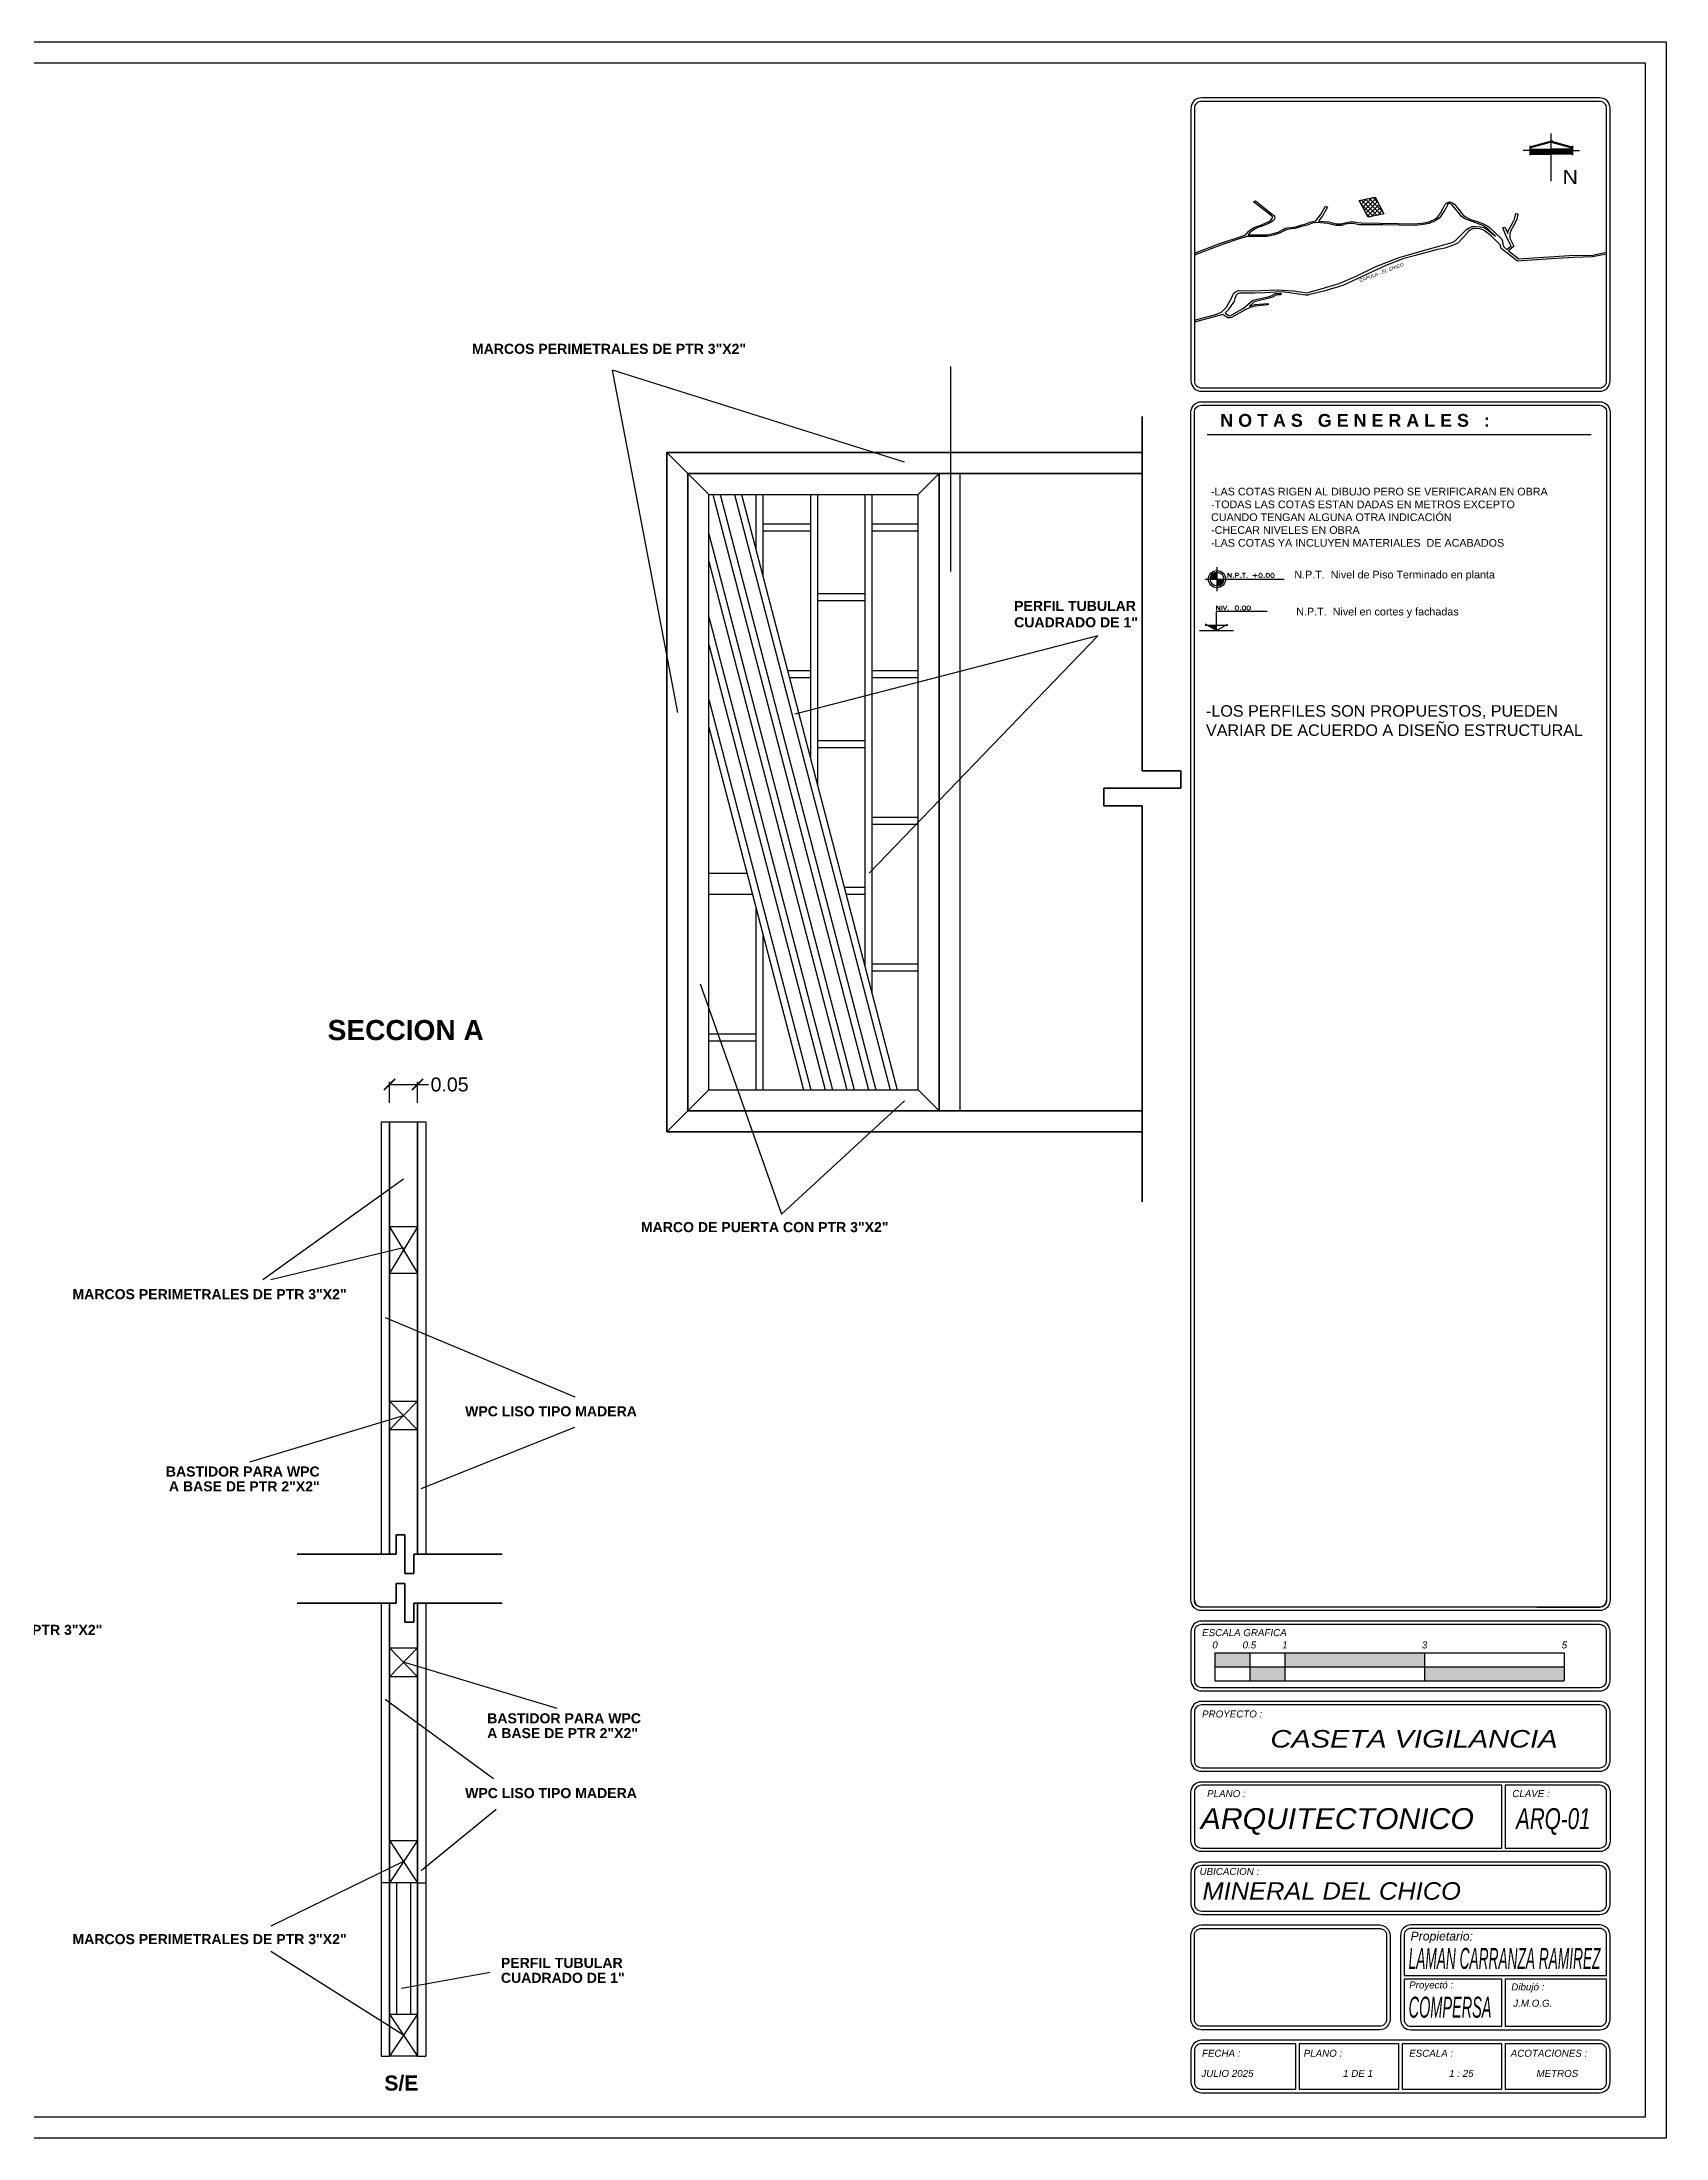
# Model space of a CAD drawing. Header units: millimetres. Extents: x 525387 to 527545, y 2235066 to 2235448.
# Drawn here: x 525717.01 to 525728.63, y 2235152 to 2235167 of the extents above; entities that cross this region are included whole.
import ezdxf
from ezdxf.enums import TextEntityAlignment as Align

# ---------------------------------------------------------------- set-up
doc = ezdxf.new("R2010")
doc.units = ezdxf.units.MM
for name, color, linetype in [('auxiliar', 6, 'Continuous'), ('COTAS', 2, 'Continuous'), ('pie de plano', 7, 'Continuous'), ('ventanas', 3, 'Continuous')]:
    doc.layers.add(name, color=color, linetype=linetype)
doc.layers.add('muro', color=5, linetype='Continuous', lineweight=35)
doc.styles.add('Archit', font='arial.ttf')
doc.styles.add('ARIAL', font='ariali.ttf')
doc.styles.get("Standard").update_dxf_attribs({"font": 'arial.ttf'})
doc.styles.add('SWIS721', font='swissko.ttf')
doc.styles.add('T2', font='ROMANS.SHX', dxfattribs={"width": 0.75, "height": 0.125})
doc.styles.add('TECHNIC', font='techb___.ttf')
doc.dimstyles.new('ISO-25', dxfattribs={"dimtxt": 0.04, "dimasz": 0.02, "dimexe": 0.02, "dimexo": 0.02, "dimgap": 0.02, "dimtad": 0, "dimtih": 1, "dimtoh": 1, "dimzin": 1, "dimdsep": 46, "dimtxsty": 'Standard', "dimcen": 0.02, "dimazin": 0, "dimtfac": 1, "dimtmove": 0, "dimatfit": 3, "dimfxl": 1, "dimarcsym": 0})

# ---------------------------------------------------------------- blocks, each defined once
blk = doc.blocks.new('75E')
h = blk.add_hatch()
h.set_pattern_fill('ANSI31', color=0, scale=0.02, style=0)
h.set_pattern_definition([(45, (0, 0), (-0.001767767, 0.001767767), [])])
h.paths.add_polyline_path([(0, 0.203, 0.41726), (-0.202, 0.003, 0.003635), (-0.202, 0), (0, 0)])
h.paths.add_polyline_path([(0, 0), (0, -0.197, 0.406931), (0.198, 0)])
at = {"color": 0}
for p, q in [((-0.352, -0.001), (1.959, 0)), ((0, -0.347), (0, 0.353))]:
    blk.add_line(p, q, dxfattribs=at)
for radius in [0.25, 0.2]:
    blk.add_circle((-0.002, 0.003), radius, dxfattribs=at)
at = {"color": 0, "style": 'T2', "width": 1.3}
blk.add_text('N.P.T.', height=0.125, dxfattribs=at).set_placement((0.29, 0.052))
blk.add_attdef('NIV.', (1.022, 0.052), '', height=0.125, dxfattribs=at)
blk = doc.blocks.new('76A')
at = {"color": 0}
for p, q in [((-0.3, 0), (0.301, 0)), ((-0.2, 0.094), (0.201, 0.094)), ((0.001, 0), (-0.19, 0.11)), ((0.889, 0.333), (0, 0.333)), ((0, 0), (0, 0.333)), ((0, 0), (0.191, 0.11))]:
    blk.add_line(p, q, dxfattribs=at)
blk.add_solid([(-0.162, 0.094), (0, 0.094), (0, 0)], dxfattribs=at)
at = {"color": 0, "style": 'T2', "width": 1.3}
blk.add_text('NIV.', height=0.075, dxfattribs=at).set_placement((-0.014, 0.359))
blk.add_attdef('NIVEL', (0.315, 0.359), '', height=0.075, dxfattribs=at)
blk = doc.blocks.new('_ArchTick')
at = {"color": 0, "linetype": 'ByBlock', "lineweight": 0, "const_width": 0.15}
blk.add_lwpolyline([(-0.5, -0.5), (0.5, 0.5)], dxfattribs=at)
blk = doc.blocks.new('*D280')
at = {"layer": 'COTAS', "color": 0, "linetype": 'Continuous', "lineweight": -2, "transparency": 16777216}
for p, q in [((525719.496, 2235159.41), (525719.496, 2235159.561)), ((525719.496, 2235159.541), (525719.696, 2235159.541)), ((525719.696, 2235159.41), (525719.696, 2235159.561)), ((525719.696, 2235159.541), (525719.776, 2235159.541))]:
    blk.add_line(p, q, dxfattribs=at)
at = {"layer": 'Defpoints', "color": 0, "linetype": 'Continuous', "transparency": 16777216}
for p in [(525719.696, 2235159.541), (525719.496, 2235159.39), (525719.696, 2235159.39)]:
    blk.add_point(p, dxfattribs=at)
at = {"layer": 'COTAS', "color": 0, "linetype": 'Continuous', "lineweight": -2, "transparency": 16777216, "xscale": 0.08, "yscale": 0.08, "zscale": 0.08, "rotation": 180}
blk.add_blockref('_ArchTick', (525719.496, 2235159.541), dxfattribs=at)
at = {"layer": 'COTAS', "color": 0, "linetype": 'Continuous', "lineweight": -2, "transparency": 16777216, "xscale": 0.08, "yscale": 0.08, "zscale": 0.08}
blk.add_blockref('_ArchTick', (525719.696, 2235159.541), dxfattribs=at)
at = {"layer": 'COTAS', "color": 0, "linetype": 'Continuous', "lineweight": -3, "transparency": 16777216, "insert": (525719.926, 2235159.541), "char_height": 0.1, "attachment_point": 5}
blk.add_mtext('0.05', dxfattribs=at)

msp = doc.modelspace()

# ---------------------------------------------------------------- hatches: boundary and pattern name
at = {"layer": 'auxiliar', "lineweight": -3}
h = msp.add_hatch(dxfattribs=at)
h.set_pattern_fill('NET', color=8, scale=0.00725, angle=45)
h.set_pattern_definition([(45, (459872.085244, 1955724.03724), (-0.0162767142194, 0.0162767142194), []), (135, (459872.085244, 1955724.03724), (-0.0162767142194, -0.0162767142194), [])])
h.paths.add_polyline_path([(525726.436, 2235165.867), (525726.5, 2235165.747), (525726.612, 2235165.771), (525726.549, 2235165.892)])
at = {"layer": 'pie de plano', "lineweight": -3}
h = msp.add_hatch(color=256, dxfattribs=at)
h.dxf.hatch_style = 1
h.paths.add_polyline_path([(525725.652, 2235155.474), (525725.402, 2235155.474), (525725.402, 2235155.374), (525725.652, 2235155.374)])
h = msp.add_hatch(color=256, dxfattribs=at)
h.dxf.hatch_style = 1
h.paths.add_polyline_path([(525726.902, 2235155.474), (525725.902, 2235155.474), (525725.902, 2235155.374), (525726.902, 2235155.374)])
h = msp.add_hatch(color=256, dxfattribs=at)
h.dxf.hatch_style = 1
h.paths.add_polyline_path([(525725.902, 2235155.374), (525725.652, 2235155.374), (525725.652, 2235155.274), (525725.902, 2235155.274)])
h = msp.add_hatch(color=256, dxfattribs=at)
h.dxf.hatch_style = 1
h.paths.add_polyline_path([(525727.902, 2235155.374), (525726.902, 2235155.374), (525726.902, 2235155.274), (525727.902, 2235155.274)])

# ---------------------------------------------------------------- linework, layer by layer
at = {"layer": 'auxiliar', "lineweight": -3}
for p, q in [((525725.678, 2235165.859), (525725.693, 2235165.865)), ((525725.807, 2235165.758), (525725.678, 2235165.859)), ((525725.693, 2235165.865), (525725.825, 2235165.759)), ((525725.815, 2235165.75), (525725.807, 2235165.758)), ((525725.815, 2235165.744), (525725.815, 2235165.75)), ((525725.825, 2235165.759), (525725.829, 2235165.753)), ((525725.829, 2235165.753), (525725.831, 2235165.744)), ((525726.133, 2235165.732), (525726.158, 2235165.766)), ((525726.172, 2235165.758), (525726.144, 2235165.72)), ((525726.158, 2235165.766), (525726.195, 2235165.826)), ((525726.209, 2235165.82), (525726.172, 2235165.758)), ((525726.195, 2235165.826), (525726.209, 2235165.82)), ((525726.996, 2235165.749), (525727.017, 2235165.777)), ((525727.017, 2235165.777), (525727.034, 2235165.807)), ((525727.034, 2235165.807), (525727.049, 2235165.836)), ((525727.049, 2235165.836), (525727.059, 2235165.849)), ((525727.059, 2235165.849), (525727.071, 2235165.856)), ((525725.432, 2235165.557), (525725.611, 2235165.617)), ((525725.611, 2235165.617), (525725.626, 2235165.626)), ((525725.626, 2235165.626), (525725.642, 2235165.646)), ((525725.653, 2235165.638), (525725.641, 2235165.621)), ((525725.641, 2235165.621), (525725.781, 2235165.621)), ((525725.642, 2235165.646), (525725.652, 2235165.654)), ((525725.652, 2235165.654), (525725.674, 2235165.67)), ((525725.674, 2235165.653), (525725.653, 2235165.638)), ((525725.674, 2235165.67), (525725.7, 2235165.681)), ((525725.692, 2235165.665), (525725.674, 2235165.653)), ((525725.716, 2235165.676), (525725.692, 2235165.665)), ((525725.7, 2235165.681), (525725.731, 2235165.691)), ((525725.741, 2235165.683), (525725.716, 2235165.676)), ((525725.731, 2235165.691), (525725.773, 2235165.709)), ((525725.799, 2235165.708), (525725.741, 2235165.683)), ((525725.773, 2235165.709), (525725.786, 2235165.715)), ((525725.781, 2235165.621), (525725.82, 2235165.631)), ((525725.786, 2235165.715), (525725.803, 2235165.727)), ((525725.815, 2235165.72), (525725.799, 2235165.708)), ((525725.803, 2235165.727), (525725.812, 2235165.738)), ((525725.812, 2235165.738), (525725.815, 2235165.744)), ((525725.828, 2235165.735), (525725.815, 2235165.72)), ((525725.82, 2235165.631), (525725.855, 2235165.642)), ((525725.831, 2235165.744), (525725.828, 2235165.735)), ((525725.855, 2235165.642), (525725.876, 2235165.652)), ((525725.876, 2235165.652), (525725.895, 2235165.663)), ((525725.895, 2235165.663), (525725.906, 2235165.669)), ((525725.906, 2235165.669), (525725.919, 2235165.672)), ((525725.919, 2235165.672), (525725.965, 2235165.676)), ((525725.965, 2235165.676), (525725.987, 2235165.681)), ((525725.987, 2235165.681), (525726.004, 2235165.687)), ((525726.004, 2235165.687), (525726.025, 2235165.693)), ((525726.025, 2235165.693), (525726.047, 2235165.699)), ((525726.047, 2235165.699), (525726.081, 2235165.712)), ((525726.081, 2235165.712), (525726.105, 2235165.717)), ((525726.105, 2235165.717), (525726.116, 2235165.719)), ((525726.116, 2235165.719), (525726.124, 2235165.723)), ((525726.124, 2235165.723), (525726.133, 2235165.732)), ((525726.144, 2235165.72), (525726.219, 2235165.715)), ((525726.219, 2235165.715), (525726.251, 2235165.705)), ((525726.251, 2235165.705), (525726.27, 2235165.7)), ((525726.27, 2235165.7), (525726.307, 2235165.701)), ((525726.307, 2235165.701), (525726.325, 2235165.706)), ((525726.325, 2235165.706), (525726.346, 2235165.711)), ((525726.346, 2235165.711), (525726.368, 2235165.715)), ((525726.368, 2235165.715), (525726.396, 2235165.715)), ((525726.396, 2235165.715), (525726.425, 2235165.711)), ((525726.425, 2235165.711), (525726.45, 2235165.707)), ((525726.45, 2235165.707), (525726.715, 2235165.702)), ((525726.715, 2235165.702), (525726.831, 2235165.7)), ((525726.831, 2235165.7), (525726.881, 2235165.706)), ((525726.881, 2235165.706), (525726.918, 2235165.711)), ((525726.918, 2235165.711), (525726.942, 2235165.717)), ((525726.942, 2235165.717), (525726.981, 2235165.736)), ((525726.981, 2235165.736), (525726.996, 2235165.749)), ((525725.256, 2235165.49), (525725.432, 2235165.557))]:
    msp.add_line(p, q, dxfattribs=at)
at = {"layer": 'auxiliar', "color": 1, "linetype": 'Continuous', "lineweight": -3}
for points in [[(525706.131, 2235167.002), (525728.631, 2235167.002), (525728.631, 2235152.002), (525706.131, 2235152.002)], [(525706.281, 2235166.852), (525728.481, 2235166.852), (525728.481, 2235152.152), (525706.281, 2235152.152)]]:
    msp.add_lwpolyline(points, close=True, dxfattribs=at)
at = {"layer": 'auxiliar', "lineweight": -3}
for points in [[(525725.256, 2235165.012), (525725.417, 2235165.055), (525725.452, 2235165.07), (525725.485, 2235165.103), (525725.522, 2235165.168), (525725.535, 2235165.202), (525725.55, 2235165.215), (525725.572, 2235165.223), (525725.667, 2235165.222), (525725.734, 2235165.224), (525725.851, 2235165.229), (525725.966, 2235165.221), (525726.061, 2235165.206), (525726.18, 2235165.239), (525726.292, 2235165.273), (525726.413, 2235165.327), (525726.546, 2235165.39), (525726.62, 2235165.421), (525726.728, 2235165.462), (525726.778, 2235165.476), (525726.938, 2235165.521), (525727.1, 2235165.567), (525727.121, 2235165.578), (525727.204, 2235165.661), (525727.223, 2235165.673), (525727.244, 2235165.681), (525727.269, 2235165.682), (525727.304, 2235165.68), (525727.325, 2235165.674), (525727.351, 2235165.66), (525727.41, 2235165.613), (525727.356, 2235165.665), (525727.319, 2235165.689), (525727.231, 2235165.721), (525727.192, 2235165.737), (525727.168, 2235165.753), (525727.144, 2235165.785), (525727.118, 2235165.815), (525727.098, 2235165.838), (525727.079, 2235165.845), (525727.073, 2235165.845), (525727.065, 2235165.83), (525727.046, 2235165.795), (525727.017, 2235165.752), (525727.008, 2235165.741), (525726.996, 2235165.732), (525726.965, 2235165.715), (525726.951, 2235165.71), (525726.935, 2235165.704), (525726.909, 2235165.699), (525726.841, 2235165.688), (525726.604, 2235165.693), (525726.434, 2235165.693), (525726.402, 2235165.701), (525726.375, 2235165.703), (525726.333, 2235165.697), (525726.312, 2235165.689), (525726.267, 2235165.689), (525726.212, 2235165.703), (525726.131, 2235165.711), (525726.099, 2235165.705), (525726.063, 2235165.691), (525726.034, 2235165.683), (525726.015, 2235165.679), (525725.976, 2235165.666), (525725.964, 2235165.666), (525725.922, 2235165.661), (525725.908, 2235165.656), (525725.864, 2235165.634), (525725.829, 2235165.622), (525725.789, 2235165.611), (525725.771, 2235165.609), (525725.631, 2235165.609), (525725.617, 2235165.606), (525725.577, 2235165.593), (525725.464, 2235165.554), (525725.361, 2235165.516), (525725.256, 2235165.477)], [(525727.071, 2235165.856), (525727.09, 2235165.855), (525727.104, 2235165.85), (525727.117, 2235165.84), (525727.166, 2235165.782), (525727.176, 2235165.765), (525727.201, 2235165.747), (525727.233, 2235165.732), (525727.28, 2235165.717), (525727.324, 2235165.7), (525727.362, 2235165.678), (525727.453, 2235165.592), (525727.461, 2235165.577), (525727.464, 2235165.556), (525727.47, 2235165.536), (525727.493, 2235165.516), (525727.524, 2235165.544), (525727.493, 2235165.601), (525727.464, 2235165.672), (525727.477, 2235165.677), (525727.498, 2235165.632), (525727.501, 2235165.651), (525727.532, 2235165.706), (525727.546, 2235165.735), (525727.556, 2235165.774), (525727.57, 2235165.772), (525727.563, 2235165.731), (525727.54, 2235165.687), (525727.519, 2235165.649), (525727.514, 2235165.627), (525727.514, 2235165.598), (525727.543, 2235165.541), (525727.504, 2235165.507), (525727.577, 2235165.451), (525727.973, 2235165.476), (525728.096, 2235165.475), (525728.206, 2235165.497)], [(525728.206, 2235165.483), (525728.104, 2235165.464), (525727.971, 2235165.46), (525727.808, 2235165.451), (525727.569, 2235165.433), (525727.452, 2235165.523), (525727.443, 2235165.55), (525727.379, 2235165.615), (525727.33, 2235165.652), (525727.315, 2235165.66), (525727.298, 2235165.665), (525727.254, 2235165.666), (525727.235, 2235165.659), (525727.217, 2235165.645), (525727.182, 2235165.605), (525727.142, 2235165.562), (525727.102, 2235165.545), (525727.048, 2235165.527), (525726.995, 2235165.516), (525726.828, 2235165.472), (525726.754, 2235165.452), (525726.625, 2235165.402), (525726.319, 2235165.26), (525726.182, 2235165.219), (525726.083, 2235165.195), (525726.067, 2235165.191), (525726.05, 2235165.191), (525725.937, 2235165.206), (525725.879, 2235165.213), (525725.761, 2235165.207), (525725.689, 2235165.205), (525725.578, 2235165.205), (525725.564, 2235165.199), (525725.555, 2235165.19), (525725.545, 2235165.166), (525725.54, 2235165.148), (525725.515, 2235165.108), (525725.498, 2235165.084), (525725.475, 2235165.064), (525725.5, 2235165.044), (525725.512, 2235165.043), (525725.573, 2235165.079), (525725.606, 2235165.094), (525725.674, 2235165.154), (525725.748, 2235165.172), (525725.783, 2235165.179), (525725.805, 2235165.186), (525725.836, 2235165.202), (525725.874, 2235165.204), (525725.875, 2235165.193), (525725.846, 2235165.193), (525725.81, 2235165.173), (525725.683, 2235165.143), (525725.65, 2235165.111), (525725.69, 2235165.124), (525725.783, 2235165.131), (525725.784, 2235165.12), (525725.693, 2235165.112), (525725.655, 2235165.101), (525725.619, 2235165.084), (525725.522, 2235165.03), (525725.513, 2235165.028), (525725.496, 2235165.028), (525725.46, 2235165.051), (525725.256, 2235164.997)]]:
    msp.add_lwpolyline(points, dxfattribs=at)
msp.add_lwpolyline([(525726.5, 2235165.747), (525726.436, 2235165.867), (525726.549, 2235165.892), (525726.612, 2235165.771)], close=True, dxfattribs=at)
at = {"layer": 'muro', "color": 2}
for p, q in [((525724.883, 2235164.322), (525724.883, 2235161.787)), ((525725.16, 2235161.787), (525724.883, 2235161.787)), ((525725.16, 2235161.661), (525725.16, 2235161.787)), ((525724.607, 2235161.661), (525725.16, 2235161.661)), ((525724.607, 2235161.661), (525724.607, 2235161.535)), ((525724.607, 2235161.535), (525724.883, 2235161.535)), ((525724.883, 2235161.535), (525724.883, 2235158.701)), ((525719.544, 2235156.319), (525719.544, 2235156.181)), ((525719.606, 2235156.319), (525719.544, 2235156.319)), ((525719.606, 2235156.319), (525719.606, 2235156.043)), ((525719.544, 2235156.181), (525718.835, 2235156.181)), ((525720.303, 2235156.181), (525719.669, 2235156.181)), ((525719.669, 2235156.043), (525719.669, 2235156.181)), ((525719.606, 2235156.043), (525719.669, 2235156.043)), ((525719.544, 2235155.97), (525719.544, 2235155.831)), ((525719.606, 2235155.97), (525719.544, 2235155.97)), ((525719.606, 2235155.97), (525719.606, 2235155.693)), ((525719.544, 2235155.831), (525718.835, 2235155.831)), ((525720.303, 2235155.831), (525719.669, 2235155.831)), ((525719.669, 2235155.693), (525719.669, 2235155.831)), ((525719.606, 2235155.693), (525719.669, 2235155.693))]:
    msp.add_line(p, q, dxfattribs=at)
at = {"layer": 'muro', "color": 3}
for p, q in [((525721.48, 2235164.064), (525724.883, 2235164.064)), ((525721.48, 2235159.204), (525721.48, 2235164.064)), ((525721.63, 2235163.914), (525724.883, 2235163.914)), ((525721.63, 2235159.354), (525721.63, 2235163.914)), ((525723.43, 2235159.354), (525723.43, 2235163.914)), ((525721.63, 2235159.354), (525724.883, 2235159.354)), ((525719.496, 2235159.275), (525719.496, 2235156.181)), ((525719.696, 2235159.275), (525719.696, 2235156.181)), ((525721.48, 2235159.204), (525724.883, 2235159.204)), ((525719.496, 2235155.831), (525719.496, 2235152.589)), ((525719.696, 2235155.831), (525719.696, 2235152.589))]:
    msp.add_line(p, q, dxfattribs=at)
at = {"layer": 'pie de plano', "color": 1, "lineweight": -3}
for p, q in [((525727.81, 2235166.225), (525727.608, 2235166.225)), ((525727.818, 2235166.295), (525727.653, 2235166.25)), ((525727.653, 2235166.228), (525727.81, 2235166.228)), ((525727.653, 2235166.217), (525727.81, 2235166.217)), ((525727.657, 2235166.259), (525727.657, 2235166.227)), ((525727.657, 2235166.228), (525727.657, 2235166.192)), ((525727.81, 2235166.284), (525727.662, 2235166.244)), ((525727.662, 2235166.244), (525727.662, 2235166.235)), ((525727.662, 2235166.235), (525727.81, 2235166.235)), ((525727.662, 2235166.213), (525727.662, 2235166.203)), ((525727.662, 2235166.213), (525727.81, 2235166.213)), ((525727.662, 2235166.203), (525727.81, 2235166.203)), ((525727.801, 2235166.295), (525727.966, 2235166.25)), ((525727.81, 2235166.006), (525727.81, 2235166.348)), ((525727.81, 2235166.284), (525727.957, 2235166.244)), ((525727.957, 2235166.235), (525727.81, 2235166.235)), ((525727.966, 2235166.228), (525727.81, 2235166.228)), ((525727.81, 2235166.225), (525728.011, 2235166.225)), ((525727.966, 2235166.217), (525727.81, 2235166.217)), ((525727.957, 2235166.213), (525727.81, 2235166.213)), ((525727.957, 2235166.203), (525727.81, 2235166.203)), ((525727.957, 2235166.244), (525727.957, 2235166.235)), ((525727.957, 2235166.213), (525727.957, 2235166.203)), ((525727.962, 2235166.259), (525727.962, 2235166.227)), ((525727.962, 2235166.228), (525727.962, 2235166.192)), ((525727.653, 2235166.198), (525727.81, 2235166.198)), ((525727.966, 2235166.198), (525727.81, 2235166.198))]:
    msp.add_line(p, q, dxfattribs=at)
at = {"layer": 'pie de plano', "lineweight": -3}
for p, q in [((525723.181, 2235163.994), (525721.092, 2235164.654)), ((525721.559, 2235162.204), (525721.092, 2235164.654)), ((525723.514, 2235163.213), (525723.514, 2235164.679)), ((525725.347, 2235164.194), (525728.095, 2235164.194)), ((525724.565, 2235162.751), (525722.396, 2235162.192)), ((525724.565, 2235162.751), (525722.929, 2235161.053)), ((525721.72, 2235160.261), (525722.301, 2235158.614)), ((525723.181, 2235159.425), (525722.301, 2235158.614)), ((525719.596, 2235158.864), (525718.59, 2235158.143)), ((525719.596, 2235158.372), (525718.647, 2235158.143)), ((525719.464, 2235157.874), (525720.821, 2235157.307)), ((525718.497, 2235156.842), (525719.596, 2235157.173)), ((525719.722, 2235156.65), (525720.821, 2235157.089)), ((525727.156, 2235155.802), (525725.306, 2235155.802)), ((525727.706, 2235155.802), (525728.157, 2235155.802)), ((525720.695, 2235155.076), (525719.596, 2235155.408)), ((525725.402, 2235155.474), (525725.402, 2235155.274)), ((525725.402, 2235155.474), (525727.902, 2235155.474)), ((525725.652, 2235155.474), (525725.652, 2235155.274)), ((525725.902, 2235155.474), (525725.902, 2235155.274)), ((525726.902, 2235155.474), (525726.902, 2235155.274)), ((525727.902, 2235155.474), (525727.902, 2235155.274)), ((525725.402, 2235155.374), (525727.902, 2235155.374)), ((525725.402, 2235155.274), (525727.902, 2235155.274)), ((525719.464, 2235155.142), (525720.24, 2235154.575)), ((525719.722, 2235153.918), (525720.258, 2235154.357)), ((525719.596, 2235153.982), (525718.647, 2235153.519)), ((525719.596, 2235152.739), (525718.647, 2235153.337)), ((525720.216, 2235153.188), (525719.581, 2235153.072))]:
    msp.add_line(p, q, dxfattribs=at)
for points in [[(525728.156, 2235164.502, 0.414214), (525728.231, 2235164.577), (525728.231, 2235166.527, 0.414214), (525728.156, 2235166.602), (525725.306, 2235166.602, 0.414214), (525725.231, 2235166.527), (525725.231, 2235164.577, 0.414214), (525725.306, 2235164.502)], [(525728.156, 2235164.527, 0.414214), (525728.206, 2235164.577), (525728.206, 2235166.527, 0.414214), (525728.156, 2235166.577), (525725.306, 2235166.577, 0.414214), (525725.256, 2235166.527), (525725.256, 2235164.577, 0.414214), (525725.306, 2235164.527)], [(525728.156, 2235164.427, -0.414214), (525728.231, 2235164.352), (525728.231, 2235155.852, -0.414214), (525728.156, 2235155.777), (525725.306, 2235155.777, -0.414214), (525725.231, 2235155.852), (525725.231, 2235164.352, -0.414214), (525725.306, 2235164.427)], [(525728.156, 2235164.402, -0.414214), (525728.206, 2235164.352), (525728.206, 2235155.852, -0.414214), (525728.156, 2235155.802), (525725.306, 2235155.802, -0.414214), (525725.256, 2235155.852), (525725.256, 2235164.352, -0.414214), (525725.306, 2235164.402)], [(525728.156, 2235155.202, 0.414214), (525728.231, 2235155.277), (525728.231, 2235155.627, 0.414214), (525728.156, 2235155.702), (525725.306, 2235155.702, 0.414214), (525725.231, 2235155.627), (525725.231, 2235155.277, 0.414214), (525725.306, 2235155.202)], [(525728.156, 2235155.227, 0.414214), (525728.206, 2235155.277), (525728.206, 2235155.627, 0.414214), (525728.156, 2235155.677), (525725.306, 2235155.677, 0.414214), (525725.256, 2235155.627), (525725.256, 2235155.277, 0.414214), (525725.306, 2235155.227)], [(525728.156, 2235154.627, 0.414214), (525728.231, 2235154.702), (525728.231, 2235155.052, 0.414214), (525728.156, 2235155.127), (525725.306, 2235155.127, 0.414214), (525725.231, 2235155.052), (525725.231, 2235154.702, 0.414214), (525725.306, 2235154.627)], [(525728.156, 2235154.652, 0.414214), (525728.206, 2235154.702), (525728.206, 2235155.052, 0.414214), (525728.156, 2235155.102), (525725.306, 2235155.102, 0.414214), (525725.256, 2235155.052), (525725.256, 2235154.702, 0.414214), (525725.306, 2235154.652)], [(525725.306, 2235154.052, -0.414214), (525725.231, 2235154.127), (525725.231, 2235154.477, -0.414214), (525725.306, 2235154.552), (525728.156, 2235154.552, -0.414214), (525728.231, 2235154.477), (525728.231, 2235154.127, -0.414214), (525728.156, 2235154.052)], [(525727.456, 2235154.527), (525725.306, 2235154.527, 0.414214), (525725.256, 2235154.477), (525725.256, 2235154.127, 0.414214), (525725.306, 2235154.077), (525727.456, 2235154.077)], [(525727.481, 2235154.077), (525728.156, 2235154.077, 0.414214), (525728.206, 2235154.127), (525728.206, 2235154.477, 0.414214), (525728.156, 2235154.527), (525727.481, 2235154.527)], [(525728.156, 2235153.602, 0.414214), (525728.231, 2235153.677), (525728.231, 2235153.902, 0.414214), (525728.156, 2235153.977), (525725.306, 2235153.977, 0.414214), (525725.231, 2235153.902), (525725.231, 2235153.677, 0.414214), (525725.306, 2235153.602)], [(525728.156, 2235153.627, 0.414214), (525728.206, 2235153.677), (525728.206, 2235153.902, 0.414214), (525728.156, 2235153.952), (525725.306, 2235153.952, 0.414214), (525725.256, 2235153.902), (525725.256, 2235153.677, 0.414214), (525725.306, 2235153.627)], [(525725.306, 2235152.777, -0.414214), (525725.231, 2235152.852), (525725.231, 2235153.452, -0.414214), (525725.306, 2235153.527), (525726.581, 2235153.527, -0.414214), (525726.656, 2235153.452), (525726.656, 2235152.852, -0.414214), (525726.581, 2235152.777)], [(525725.306, 2235152.802, -0.414214), (525725.256, 2235152.852), (525725.256, 2235153.452, -0.414214), (525725.306, 2235153.502), (525726.581, 2235153.502, -0.414214), (525726.631, 2235153.452), (525726.631, 2235152.852, -0.414214), (525726.581, 2235152.802)], [(525728.156, 2235152.777, 0.414214), (525728.231, 2235152.852), (525728.231, 2235153.452, 0.414214), (525728.156, 2235153.527), (525726.806, 2235153.527, 0.414214), (525726.731, 2235153.452), (525726.731, 2235152.852, 0.414214), (525726.806, 2235152.777)], [(525726.756, 2235153.452), (525726.756, 2235153.165), (525728.206, 2235153.165), (525728.206, 2235153.452, 0.414214), (525728.156, 2235153.502), (525726.806, 2235153.502, 0.414214)], [(525727.456, 2235153.14), (525726.756, 2235153.14), (525726.756, 2235152.852, 0.414214), (525726.806, 2235152.802), (525727.456, 2235152.802)], [(525727.481, 2235152.802), (525728.156, 2235152.802, 0.414214), (525728.206, 2235152.852), (525728.206, 2235153.14), (525727.481, 2235153.14)], [(525728.156, 2235152.327, 0.414214), (525728.231, 2235152.402), (525728.231, 2235152.627, 0.414214), (525728.156, 2235152.702), (525725.306, 2235152.702, 0.414214), (525725.231, 2235152.627), (525725.231, 2235152.402, 0.414214), (525725.306, 2235152.327)], [(525725.981, 2235152.677), (525725.306, 2235152.677, 0.414214), (525725.256, 2235152.627), (525725.256, 2235152.402, 0.414214), (525725.306, 2235152.352), (525725.981, 2235152.352)], [(525727.481, 2235152.677), (525727.481, 2235152.352), (525728.156, 2235152.352, 0.414214), (525728.206, 2235152.402), (525728.206, 2235152.627, 0.414214), (525728.156, 2235152.677)]]:
    msp.add_lwpolyline(points, format="xyb", close=True, dxfattribs=at)
at = {"layer": 'pie de plano', "color": 1, "lineweight": -3, "const_width": 0.00546}
for points in [[(525727.662, 2235166.244), (525727.81, 2235166.284), (525727.957, 2235166.244), (525727.957, 2235166.235), (525727.662, 2235166.235)], [(525727.662, 2235166.213), (525727.957, 2235166.213), (525727.957, 2235166.203), (525727.662, 2235166.203)]]:
    msp.add_lwpolyline(points, close=True, dxfattribs=at)
at = {"layer": 'pie de plano', "lineweight": -3}
msp.add_lwpolyline([(525727.681, 2235155.802), (525727.181, 2235155.802)], dxfattribs=at)
for points in [[(525726.719, 2235152.677), (525726.006, 2235152.677), (525726.006, 2235152.352), (525726.719, 2235152.352)], [(525727.456, 2235152.352), (525727.456, 2235152.677), (525726.744, 2235152.677), (525726.744, 2235152.352)]]:
    msp.add_lwpolyline(points, close=True, dxfattribs=at)
for centre, start, end in [((525725.306, 2235155.852), 180, 270), ((525728.156, 2235155.852), 270, 0)]:
    msp.add_arc(centre, 0.05, start, end, dxfattribs=at)
at = {"layer": 'ventanas', "color": 2}
for p, q in [((525721.48, 2235164.064), (525721.78, 2235163.764)), ((525723.43, 2235163.914), (525723.28, 2235163.764)), ((525723.58, 2235159.354), (525723.58, 2235163.914)), ((525721.78, 2235163.764), (525723.28, 2235163.764)), ((525721.78, 2235159.504), (525721.78, 2235163.764)), ((525723.28, 2235159.504), (525723.28, 2235163.764)), ((525721.78, 2235161.054), (525722.053, 2235161.054)), ((525721.78, 2235160.904), (525722.092, 2235160.904)), ((525721.78, 2235159.504), (525721.48, 2235159.204)), ((525721.78, 2235159.504), (525723.28, 2235159.504)), ((525723.28, 2235159.504), (525723.43, 2235159.354)), ((525719.436, 2235159.275), (525719.436, 2235156.181)), ((525719.436, 2235159.275), (525719.496, 2235159.275)), ((525719.496, 2235159.275), (525719.696, 2235159.275)), ((525719.496, 2235159.275), (525719.496, 2235159.275)), ((525719.696, 2235159.275), (525719.756, 2235159.275)), ((525719.756, 2235159.275), (525719.756, 2235156.181)), ((525719.436, 2235155.831), (525719.436, 2235153.829)), ((525719.756, 2235155.831), (525719.756, 2235153.829)), ((525719.496, 2235153.829), (525719.436, 2235153.829)), ((525719.546, 2235153.829), (525719.546, 2235152.889)), ((525719.646, 2235153.829), (525719.646, 2235152.889)), ((525719.696, 2235153.829), (525719.756, 2235153.829))]:
    msp.add_line(p, q, dxfattribs=at)
at = {"layer": 'ventanas', "color": 6}
for p, q in [((525721.809, 2235163.764), (525722.923, 2235159.504)), ((525721.861, 2235163.764), (525722.975, 2235159.504)), ((525721.964, 2235163.764), (525723.079, 2235159.504)), ((525722.016, 2235163.764), (525723.13, 2235159.504)), ((525722.12, 2235163.367), (525722.12, 2235163.764)), ((525722.17, 2235163.176), (525722.17, 2235163.764)), ((525722.51, 2235161.877), (525722.51, 2235163.764)), ((525722.56, 2235161.686), (525722.56, 2235163.764)), ((525722.9, 2235160.386), (525722.9, 2235163.764)), ((525722.95, 2235160.195), (525722.95, 2235163.764)), ((525722.17, 2235163.554), (525722.51, 2235163.554)), ((525722.17, 2235163.504), (525722.51, 2235163.504)), ((525722.95, 2235163.554), (525723.28, 2235163.554)), ((525722.95, 2235163.504), (525723.28, 2235163.504)), ((525721.78, 2235163.481), (525722.82, 2235159.504)), ((525721.78, 2235163.284), (525722.768, 2235159.504)), ((525722.56, 2235163.054), (525722.9, 2235163.054)), ((525722.56, 2235163.004), (525722.9, 2235163.004)), ((525721.78, 2235162.889), (525722.665, 2235159.504)), ((525721.78, 2235162.691), (525722.613, 2235159.504)), ((525722.345, 2235162.504), (525722.51, 2235162.504)), ((525722.358, 2235162.454), (525722.51, 2235162.454)), ((525722.95, 2235162.504), (525723.28, 2235162.504)), ((525722.95, 2235162.454), (525723.28, 2235162.454)), ((525721.78, 2235162.296), (525722.51, 2235159.504)), ((525721.78, 2235162.099), (525722.458, 2235159.504)), ((525722.56, 2235162.004), (525722.9, 2235162.004)), ((525722.56, 2235161.954), (525722.9, 2235161.954)), ((525722.95, 2235161.454), (525723.28, 2235161.454)), ((525722.95, 2235161.404), (525723.28, 2235161.404)), ((525722.751, 2235160.954), (525722.9, 2235160.954)), ((525722.764, 2235160.904), (525722.9, 2235160.904)), ((525722.12, 2235159.504), (525722.12, 2235160.799)), ((525722.17, 2235159.504), (525722.17, 2235160.608)), ((525722.95, 2235160.404), (525723.28, 2235160.404)), ((525722.95, 2235160.354), (525723.28, 2235160.354)), ((525721.78, 2235159.904), (525722.12, 2235159.904)), ((525721.78, 2235159.854), (525722.12, 2235159.854)), ((525719.696, 2235158.522), (525719.496, 2235158.192)), ((525719.496, 2235158.522), (525719.696, 2235158.192)), ((525719.696, 2235157.276), (525719.496, 2235157.07)), ((525719.496, 2235157.276), (525719.696, 2235157.07)), ((525719.696, 2235155.511), (525719.496, 2235155.304)), ((525719.496, 2235155.511), (525719.696, 2235155.304)), ((525719.696, 2235154.132), (525719.496, 2235153.829)), ((525719.496, 2235154.132), (525719.696, 2235153.829)), ((525719.436, 2235153.829), (525719.436, 2235152.589)), ((525719.756, 2235153.829), (525719.756, 2235152.589)), ((525719.696, 2235152.889), (525719.496, 2235152.589)), ((525719.496, 2235152.889), (525719.696, 2235152.589)), ((525719.436, 2235152.589), (525719.496, 2235152.589)), ((525719.696, 2235152.589), (525719.756, 2235152.589))]:
    msp.add_line(p, q, dxfattribs=at)
at = {"layer": 'ventanas', "color": 2}
for points in [[(525719.496, 2235158.192), (525719.696, 2235158.192), (525719.696, 2235158.522), (525719.496, 2235158.522)], [(525719.496, 2235157.276), (525719.696, 2235157.276), (525719.696, 2235157.07), (525719.496, 2235157.07)], [(525719.496, 2235155.511), (525719.696, 2235155.511), (525719.696, 2235155.304), (525719.496, 2235155.304)], [(525719.496, 2235154.132), (525719.696, 2235154.132), (525719.696, 2235153.829), (525719.496, 2235153.829)], [(525719.496, 2235152.889), (525719.696, 2235152.889), (525719.696, 2235152.589), (525719.496, 2235152.589)]]:
    msp.add_lwpolyline(points, close=True, dxfattribs=at)

# ---------------------------------------------------------------- block references
at = {"layer": 'pie de plano', "lineweight": -3}
for name, p, xscale, yscale, zscale, values in [('75E', (525725.418, 2235163.157), 0.2446264460633778, 0.2446264460633778, 0.2446264460633778, {'NIV.': '+0.00'}), ('76A', (525725.414, 2235162.79), 0.4077107434389475, 0.4077107434389475, 0.4077107434389475, {'NIVEL': '0.00'})]:
    msp.add_blockref(name, p, dxfattribs=dict(at, xscale=xscale, yscale=yscale, zscale=zscale)).add_auto_attribs(values)

# ---------------------------------------------------------------- texts
at = {"layer": 'pie de plano', "color": 1, "lineweight": -3, "style": 'SWIS721', "width": 0.975836}
msp.add_text('N', height=0.1, dxfattribs=at).set_placement((525727.891, 2235165.986), (525728.001, 2235165.986), align=Align.FIT)
at = {"layer": 'pie de plano', "lineweight": -3, "style": 'ARIAL'}
msp.add_text('CAPULA - EL CHICO', height=0.025, rotation=20.653, dxfattribs=at).set_placement((525726.442, 2235165.282))
at = {"layer": 'pie de plano', "lineweight": -3}
for s, height, style, p in [('N.P.T.  Nivel de Piso Terminado en planta', 0.05504, 'Archit', (525725.971, 2235163.163)), ('N.P.T.  Nivel en cortes y fachadas', 0.05504, 'Archit', (525725.985, 2235162.898)), ('ESCALA GRAFICA', 0.05, 'ARIAL', (525725.311, 2235155.594)), ('0', 0.05, 'ARIAL', (525725.384, 2235155.506)), ('0.5', 0.05, 'ARIAL', (525725.601, 2235155.506)), ('1', 0.05, 'ARIAL', (525725.884, 2235155.506)), ('3', 0.05, 'ARIAL', (525726.884, 2235155.506)), ('5', 0.05, 'ARIAL', (525727.884, 2235155.506)), ('PROYECTO :', 0.05, 'ARIAL', (525725.311, 2235155.012)), ('PLANO :', 0.05, 'ARIAL', (525725.347, 2235154.442)), ('CLAVE :', 0.05, 'ARIAL', (525727.531, 2235154.442)), ('UBICACION :', 0.05, 'ARIAL', (525725.293, 2235153.885)), ('Propietario:', 0.0625, 'ARIAL', (525726.803, 2235153.416)), ('Proyectó :', 0.05, 'ARIAL', (525726.793, 2235153.073)), ('Dibujó :', 0.05, 'ARIAL', (525727.524, 2235153.059)), ('J.M.O.G.', 0.05, 'ARIAL', (525727.538, 2235152.942)), ('FECHA :', 0.05, 'ARIAL', (525725.31, 2235152.584)), ('PLANO :', 0.05, 'ARIAL', (525726.038, 2235152.584)), ('ESCALA :', 0.05, 'ARIAL', (525726.793, 2235152.584)), ('ACOTACIONES :', 0.05, 'ARIAL', (525727.52, 2235152.584)), ('JULIO 2025', 0.05, 'ARIAL', (525725.306, 2235152.44)), ('1 DE 1', 0.05, 'ARIAL', (525726.32, 2235152.44)), ('1 : 25', 0.05, 'ARIAL', (525727.079, 2235152.44)), ('METROS', 0.05, 'ARIAL', (525727.704, 2235152.44))]:
    msp.add_text(s, height=height, dxfattribs=dict(at, style=style)).set_placement(p)
at = {"layer": 'pie de plano', "lineweight": -3, "style": 'ARIAL'}
for s, height, width, p, p2 in [('CASETA VIGILANCIA', 0.125, 1.189856, (525725.8, 2235154.797), (525727.855, 2235154.797)), ('ARQUITECTONICO', 0.15, 1.030441, (525725.301, 2235154.213), (525727.256, 2235154.213)), ('ARQ-01', 0.15, 0.703584, (525727.558, 2235154.213), (525728.091, 2235154.213)), ('MINERAL DEL CHICO', 0.125, 1.041604, (525725.314, 2235153.708), (525727.163, 2235153.708)), ('LAMAN CARRANZA RAMIREZ', 0.15, 0.467192, (525726.789, 2235153.213), (525728.162, 2235153.213)), ('COMPERSA', 0.15, 0.494659, (525726.789, 2235152.864), (525727.382, 2235152.864))]:
    msp.add_text(s, height=height, dxfattribs=dict(at, width=width)).set_placement(p, p2, align=Align.FIT)
at = {"layer": 'pie de plano', "lineweight": -3}
for s, insert, char_height, width, attachment_point, style in [('{\\fArial|b1|i0|c0|p34;MARCOS PERIMETRALES DE PTR 3"X2"}', (525720.086, 2235164.842), 0.072, 2.47589, 1, 'ARIAL'), ('{\\fArial|b1|i0|c0|p34;N O T A S   G E N E R A L E S   :}', (525725.441, 2235164.34), 0.09173, 4.12649, 1, 'TECHNIC'), ('-LAS COTAS RIGEN AL DIBUJO PERO SE VERIFICARAN EN OBRA\\P-TODAS LAS COTAS ESTAN DADAS EN METROS EXCEPTO CUANDO TENGAN ALGUNA OTRA INDICACIÓN\\P-CHECAR NIVELES EN OBRA\\P-LAS COTAS YA INCLUYEN MATERIALES  DE ACABADOS', (525725.375, 2235163.812), 0.05504, 2.4717, 1, 'Archit'), ('{\\fArial|b1|i0|c0|p34;PERFIL TUBULAR }', (525723.966, 2235163.002), 0.072, 2.47589, 1, 'ARIAL'), ('{\\fArial|b1|i0|c0|p34;CUADRADO DE 1"}', (525723.966, 2235162.885), 0.072, 2.47589, 1, 'ARIAL'), ('-LOS PERFILES SON PROPUESTOS, PUEDEN \\PVARIAR DE ACUERDO A DISEÑO ESTRUCTURAL', (525725.339, 2235162.256), 0.08256, 3.70755, 1, 'Archit'), ('{\\fArial|b1|i0|c0|p34;SECCION A}', (525719.053, 2235160.003), 0.144, 4.95178, 1, 'ARIAL'), ('{\\fArial|b1|i0|c0|p34;MARCO DE PUERTA CON PTR 3"X2"}', (525721.295, 2235158.557), 0.072, 2.47589, 1, 'ARIAL'), ('{\\fArial|b1|i0|c0|p34;MARCOS PERIMETRALES DE PTR 3"X2"}', (525717.227, 2235158.077), 0.072, 2.47589, 1, 'ARIAL'), ('{\\fArial|b1|i0|c0|p34;WPC LISO TIPO MADERA}', (525720.037, 2235157.239), 0.072, 2.47589, 1, 'ARIAL'), ('{\\fArial|b1|i0|c0|p34;BASTIDOR PARA WPC}', (525718.996, 2235156.808), 0.072, 2.47589, 3, 'ARIAL'), ('{\\fArial|b1|i0|c0|p34;A BASE DE PTR 2"X2"}', (525718.996, 2235156.702), 0.072, 2.47589, 3, 'ARIAL'), ('{\\fArial|b1|i0|c0|p34;MARCOS PERIMETRALES DE PTR 3"X2"}', (525715.479, 2235155.675), 0.072, 2.47589, 1, 'ARIAL'), ('{\\fArial|b1|i0|c0|p34;BASTIDOR PARA WPC}', (525720.195, 2235155.042), 0.072, 2.47589, 1, 'ARIAL'), ('{\\fArial|b1|i0|c0|p34;A BASE DE PTR 2"X2"}', (525720.195, 2235154.936), 0.072, 2.47589, 1, 'ARIAL'), ('{\\fArial|b1|i0|c0|p34;WPC LISO TIPO MADERA}', (525720.037, 2235154.507), 0.072, 2.47589, 1, 'ARIAL'), ('{\\fArial|b1|i0|c0|p34;MARCOS PERIMETRALES DE PTR 3"X2"}', (525717.227, 2235153.462), 0.072, 2.47589, 1, 'ARIAL'), ('{\\fArial|b1|i0|c0|p34;CUADRADO DE 1"}', (525720.293, 2235153.185), 0.072, 2.47589, 1, 'ARIAL'), ('{\\fArial|b1|i0|c0|p34;PERFIL TUBULAR }', (525720.293, 2235153.292), 0.072, 2.47589, 1, 'ARIAL'), ('{\\fArial|b1|i0|c0|p34;S/E}', (525719.459, 2235152.45), 0.108, 3.71384, 1, 'ARIAL')]:
    msp.add_mtext(s, dxfattribs=dict(at, insert=insert, char_height=char_height, width=width, attachment_point=attachment_point, style=style))

# ---------------------------------------------------------------- dimensions: what is measured, and where the dimension line sits
at = {"layer": 'COTAS', "linetype": 'Continuous', "lineweight": -3}
dim = msp.add_aligned_dim(p1=(525719.496, 2235159.39), p2=(525719.696, 2235159.39), distance=0.151, text='0.05', dimstyle='ISO-25', override={"dimtxt": 0.1, "dimasz": 0.08, "dimblk1": 'ArchTick', "dimblk2": 'ArchTick', "dimsah": 1}, dxfattribs=at)
dim.commit()
dim.dimension.update_dxf_attribs({"geometry": '*D280', "text_midpoint": (525719.926, 2235159.541)})

doc.saveas('drawing.dxf')
